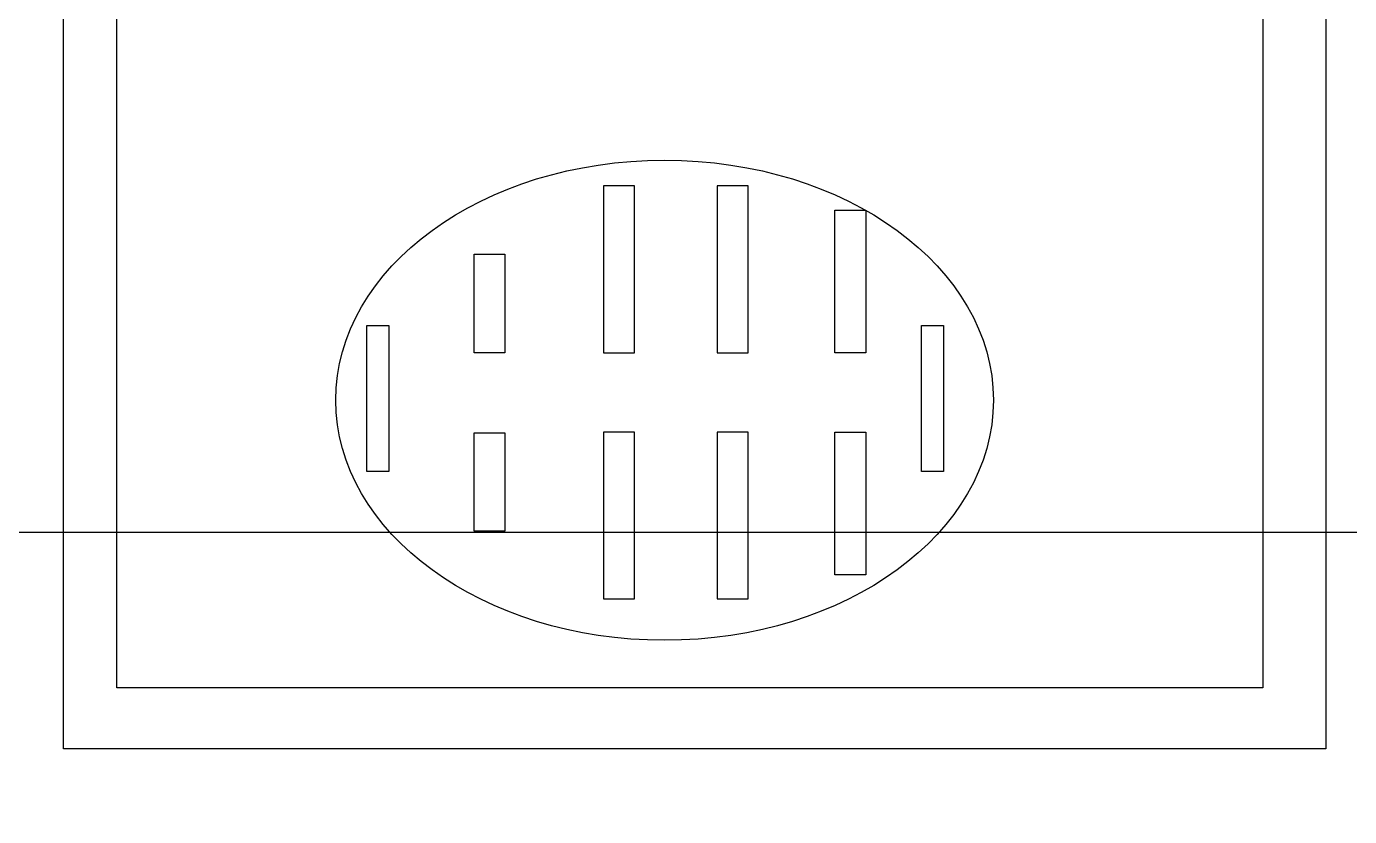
# Model space of a CAD drawing. Header units: inches. Extents: x 567115 to 582893, y 124948 to 133566.
# Drawn here: x 571399.05 to 571415.98, y 130239.45 to 130249.56 of the extents above; entities that cross this region are included whole.
import ezdxf

# ---------------------------------------------------------------- set-up
doc = ezdxf.new("R2010")
doc.units = ezdxf.units.IN
doc.header["$MEASUREMENT"] = 0
for name, color, linetype in [('BOARD', 3, 'Continuous'), ('kazeb', 15, 'Continuous'), ('LIGHTING', 3, 'Continuous'), ('mobl', 11, 'Continuous')]:
    doc.layers.add(name, color=color, linetype=linetype)

# ---------------------------------------------------------------- blocks, each defined once
blk = doc.blocks.new('BOARD1')
at = {"layer": 'BOARD'}
for p, q in [((-25.172, -34.604), (-25.172, -12.731)), ((-25.172, -12.731), (5.257, -12.731)), ((-24.117, -33.511), (-24.117, -13.656)), ((-24.117, -13.656), (4.214, -13.656)), ((4.214, -33.511), (-24.117, -33.511)), ((5.257, -34.604), (-25.172, -34.604))]:
    blk.add_line(p, q, dxfattribs=at)
at = {"layer": 'BOARD', "color": 2}
for p, q in [((-20.367, -18.37), (-20.367, -17.988)), ((-20.367, -17.988), (-17.839, -17.988)), ((-17.839, -17.988), (-17.839, -18.37)), ((-17.839, -18.37), (-20.367, -18.37)), ((-21.402, -20.381), (-21.402, -19.847)), ((-21.402, -19.847), (-19.695, -19.847)), ((-19.695, -19.847), (-19.695, -20.381)), ((-18.311, -20.381), (-18.311, -19.847)), ((-18.311, -19.847), (-16.604, -19.847)), ((-16.604, -19.847), (-16.604, -20.381)), ((-19.695, -20.381), (-21.402, -20.381)), ((-16.604, -20.381), (-18.311, -20.381)), ((-19.686, -22.088), (-22.576, -22.088)), ((-22.576, -22.088), (-22.576, -22.626)), ((-19.686, -22.626), (-19.686, -22.088)), ((-15.421, -22.088), (-18.311, -22.088)), ((-18.311, -22.088), (-18.311, -22.626)), ((-15.421, -22.626), (-15.421, -22.088)), ((-22.576, -22.626), (-19.686, -22.626)), ((-18.311, -22.626), (-15.421, -22.626)), ((-19.686, -24.06), (-22.576, -24.06)), ((-22.576, -24.06), (-22.576, -24.598)), ((-19.686, -24.598), (-19.686, -24.06)), ((-15.421, -24.06), (-18.311, -24.06)), ((-18.311, -24.06), (-18.311, -24.598)), ((-15.421, -24.598), (-15.421, -24.06)), ((-22.576, -24.598), (-19.686, -24.598)), ((-18.311, -24.598), (-15.421, -24.598)), ((-22.157, -26.632), (-22.157, -26.099)), ((-22.157, -26.099), (-19.686, -26.099)), ((-19.686, -26.099), (-19.686, -26.632)), ((-18.311, -26.632), (-18.311, -26.099)), ((-18.311, -26.099), (-15.84, -26.099)), ((-15.84, -26.099), (-15.84, -26.632)), ((-19.686, -26.632), (-22.157, -26.632)), ((-15.84, -26.632), (-18.311, -26.632)), ((-20.367, -27.982), (-20.367, -27.599)), ((-20.367, -27.599), (-17.839, -27.599)), ((-17.839, -27.599), (-17.839, -27.982)), ((-17.839, -27.982), (-20.367, -27.982))]:
    blk.add_line(p, q, dxfattribs=at)
at = {"layer": 'BOARD', "color": 30}
blk.add_ellipse((-19.132, -23.147), major_axis=(0, -5.697), ratio=0.730008, dxfattribs=at)
blk = doc.blocks.new('tahkt')
at = {"layer": 'mobl'}
blk.add_line((200, -45), (0, -45), dxfattribs=at)

msp = doc.modelspace()

# ---------------------------------------------------------------- hatches: boundary and pattern name
at = {"layer": 'kazeb'}
h = msp.add_hatch(dxfattribs=at)
h.set_pattern_fill('LINE', color=256, scale=150)
edge = h.paths.add_edge_path()
edge.add_line((571644.066, 130468.539), (571029.066, 130468.539))
edge.add_line((571029.066, 130468.539), (571029.066, 129962.039))
edge.add_line((571029.066, 129962.039), (571157.566, 129962.039))
edge.add_line((571157.566, 129962.039), (571157.566, 129882.039))
edge.add_line((571157.566, 129882.039), (571447.566, 129882.039))
edge.add_line((571447.566, 129882.039), (571447.566, 129962.039))
edge.add_line((571447.566, 129962.039), (571714.066, 129962.039))
edge.add_line((571714.066, 129962.039), (571714.066, 130406.539))
edge.add_line((571714.066, 130406.539), (571644.066, 130406.539))
edge.add_line((571644.066, 130406.539), (571644.066, 130470.442))

# ---------------------------------------------------------------- block references
at = {"layer": 'LIGHTING', "linetype": 'Continuous', "ltscale": 7, "xscale": 0.738630000007106, "yscale": 0.738630000007106, "zscale": 0.738630000007106, "rotation": 90}
msp.add_blockref('BOARD1', (571390.116, 130258.908), dxfattribs=at)
at = {"layer": 'mobl', "linetype": 'Continuous'}
msp.add_blockref('tahkt', (571392.091, 130288.082), dxfattribs=at)

doc.saveas('drawing.dxf')
